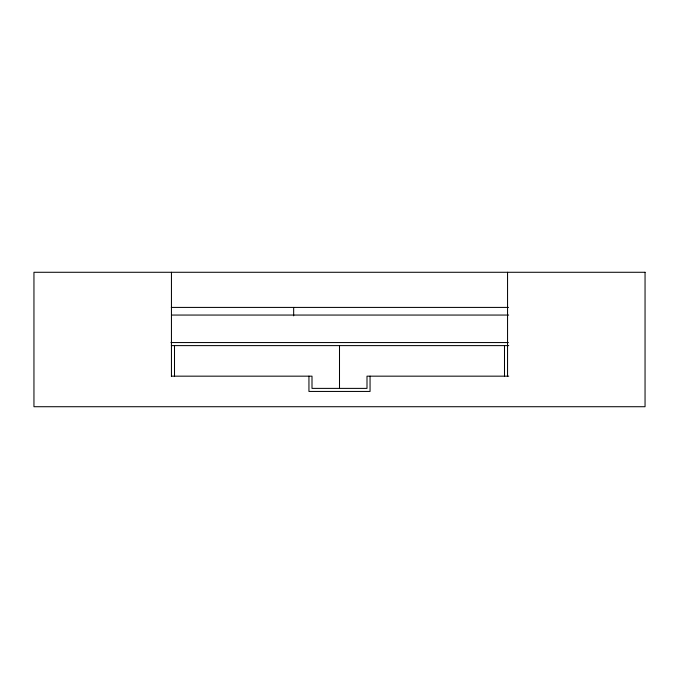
<?xml version="1.0" encoding="UTF-8"?>
<svg xmlns="http://www.w3.org/2000/svg" width="679" height="679" viewBox="0 0 679 679"><rect width="100%" height="100%" fill="white"/><g stroke="black" fill="none" stroke-linecap="round" stroke-linejoin="round"><path stroke-width="1.02" d="M171.278 307.417L508.478 307.417M171.626 315.056L508.639 315.056M170.981 342.555L508.376 342.555M171.329 345.611L508.724 345.611M171.329 376.166L312.001 376.166L312.001 388.388L366.999 388.388L366.999 376.166L508.724 376.166M507.553 272.279L507.553 376.166M504.497 345.611L504.497 376.166M370.055 376.166L370.055 391.443L308.945 391.443L308.945 376.166M339.5 345.611L339.5 388.388M293.668 307.417L293.668 315.845M174.503 345.611L174.503 376.166M171.447 272.279L171.447 376.166M645.05 272.279L33.95 272.279L33.95 406.721L645.05 406.721L645.05 272.279"/></g></svg>
